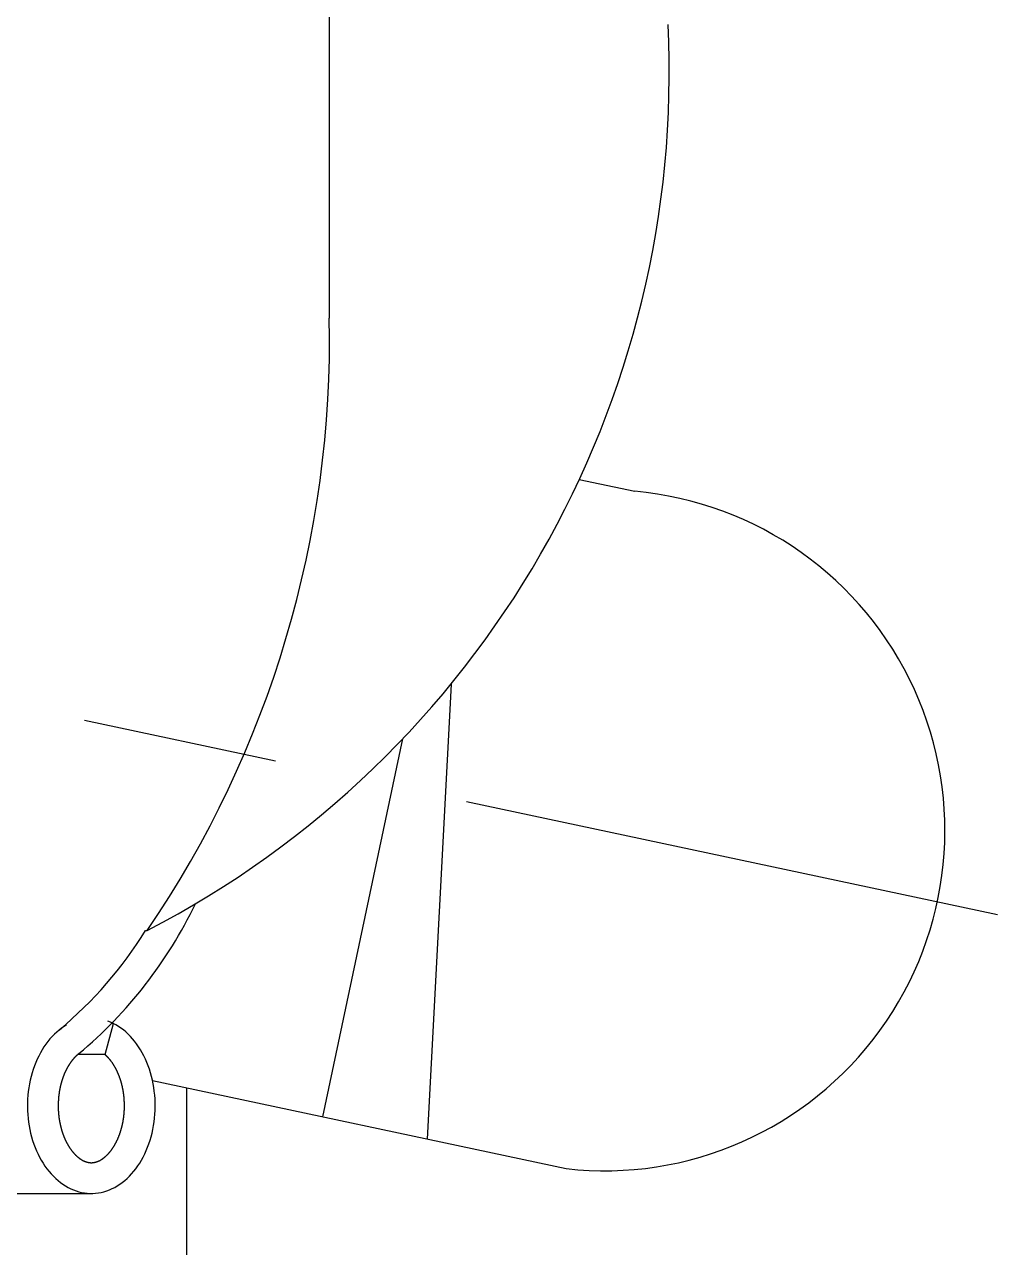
# Model space of a CAD drawing. Extents: x -192 to 726, y -751 to 189.
# Drawn here: x -156.27 to -124.62, y -380.47 to -340.71 of the extents above; entities that cross this region are included whole.
import ezdxf

# ---------------------------------------------------------------- set-up
doc = ezdxf.new("R2010")
doc.units = 0
doc.linetypes.add('CENTER', pattern=[50.8, 31.75, -6.35, 6.35, -6.35])
doc.layers.get('0').update_dxf_attribs({"linetype": 'CONTINUOUS'})
doc.layers.add('CENTER', color=1, linetype='CONTINUOUS')

msp = doc.modelspace()

# ---------------------------------------------------------------- linework, layer by layer
at = {"color": 7, "linetype": 'CONTINUOUS'}
for p, q in [((-146.353, -326.711), (-146.353, -350.254)), ((-138.222, -355.503), (-136.419, -355.886)), ((-142.395, -362.155), (-143.17, -376.942)), ((-143.968, -363.935), (-146.578, -376.218)), ((-152.326, -370.167), (-152.276, -370.167)), ((-153.647, -374.2), (-153.376, -373.186)), ((-153.376, -373.186), (-153.436, -373.186)), ((-153.647, -374.2), (-154.538, -374.2)), ((-152.102, -375.044), (-138.645, -377.904)), ((-151, -375.278), (-151, -714.032)), ((-165.973, -378.711), (-154.073, -378.711))]:
    msp.add_line(p, q, dxfattribs=at)
msp.add_polyline3d([(-154.895, -373.232, 0), (-154.978, -373.283, 0), (-155.06, -373.339, 0), (-155.14, -373.4, 0), (-155.218, -373.465, 0), (-155.293, -373.535, 0), (-155.367, -373.61, 0), (-155.437, -373.689, 0), (-155.506, -373.772, 0), (-155.571, -373.859, 0), (-155.634, -373.95, 0), (-155.694, -374.045, 0), (-155.75, -374.143, 0), (-155.804, -374.245, 0), (-155.854, -374.35, 0), (-155.9, -374.457, 0), (-155.944, -374.568, 0), (-155.983, -374.68, 0), (-156.019, -374.795, 0), (-156.052, -374.913, 0), (-156.08, -375.032, 0), (-156.105, -375.152, 0), (-156.125, -375.274, 0), (-156.142, -375.397, 0), (-156.155, -375.521, 0), (-156.164, -375.646, 0), (-156.169, -375.771, 0), (-156.17, -375.896, 0), (-156.167, -376.021, 0), (-156.16, -376.146, 0), (-156.148, -376.27, 0), (-156.133, -376.394, 0), (-156.114, -376.516, 0), (-156.091, -376.638, 0), (-156.065, -376.757, 0), (-156.034, -376.875, 0), (-156, -376.991, 0), (-155.962, -377.105, 0), (-155.92, -377.217, 0), (-155.875, -377.325, 0), (-155.826, -377.431, 0), (-155.774, -377.534, 0), (-155.719, -377.634, 0), (-155.661, -377.73, 0), (-155.599, -377.823, 0), (-155.535, -377.912, 0), (-155.468, -377.997, 0), (-155.398, -378.078, 0), (-155.326, -378.154, 0), (-155.251, -378.226, 0), (-155.174, -378.294, 0), (-155.096, -378.357, 0), (-155.015, -378.415, 0), (-154.932, -378.468, 0), (-154.848, -378.516, 0), (-154.762, -378.559, 0), (-154.675, -378.597, 0), (-154.587, -378.629, 0), (-154.498, -378.656, 0), (-154.408, -378.678, 0), (-154.317, -378.694, 0), (-154.226, -378.705, 0), (-154.135, -378.71, 0), (-154.044, -378.71, 0), (-153.953, -378.705, 0), (-153.862, -378.693, 0), (-153.771, -378.677, 0), (-153.681, -378.655, 0), (-153.592, -378.627, 0), (-153.504, -378.594, 0), (-153.417, -378.556, 0), (-153.331, -378.513, 0), (-153.247, -378.465, 0), (-153.165, -378.411, 0), (-153.084, -378.353, 0), (-153.005, -378.29, 0), (-152.928, -378.222, 0), (-152.854, -378.149, 0), (-152.782, -378.073, 0), (-152.712, -377.991, 0), (-152.645, -377.906, 0), (-152.581, -377.817, 0), (-152.52, -377.724, 0), (-152.462, -377.627, 0), (-152.407, -377.528, 0), (-152.355, -377.424, 0), (-152.307, -377.318, 0), (-152.262, -377.209, 0), (-152.221, -377.098, 0), (-152.183, -376.984, 0), (-152.149, -376.867, 0), (-152.118, -376.749, 0), (-152.092, -376.629, 0), (-152.069, -376.508, 0), (-152.05, -376.386, 0), (-152.035, -376.262, 0), (-152.025, -376.138, 0), (-152.018, -376.013, 0), (-152.015, -375.888, 0), (-152.016, -375.762, 0), (-152.021, -375.637, 0), (-152.03, -375.513, 0), (-152.044, -375.389, 0), (-152.061, -375.266, 0), (-152.082, -375.144, 0), (-152.107, -375.024, 0), (-152.135, -374.905, 0), (-152.168, -374.788, 0), (-152.204, -374.673, 0), (-152.244, -374.56, 0), (-152.287, -374.45, 0), (-152.334, -374.343, 0), (-152.385, -374.238, 0), (-152.438, -374.137, 0), (-152.495, -374.039, 0), (-152.555, -373.944, 0), (-152.618, -373.853, 0), (-152.684, -373.766, 0), (-152.752, -373.684, 0), (-152.823, -373.605, 0), (-152.897, -373.531, 0), (-152.972, -373.461, 0), (-153.05, -373.396, 0), (-153.13, -373.335, 0), (-153.212, -373.28, 0), (-153.296, -373.229, 0), (-153.381, -373.184, 0), (-153.467, -373.143, 0), (-153.555, -373.108, 0)], dxfattribs=at)
at = {"color": 7}
msp.add_polyline3d([(-154.497, -374.166, 0), (-154.501, -374.17, 0), (-154.506, -374.173, 0), (-154.51, -374.177, 0), (-154.515, -374.18, 0), (-154.519, -374.184, 0), (-154.524, -374.188, 0), (-154.529, -374.192, 0), (-154.533, -374.195, 0), (-154.538, -374.199, 0), (-154.542, -374.203, 0), (-154.547, -374.207, 0), (-154.551, -374.211, 0), (-154.556, -374.215, 0), (-154.561, -374.219, 0), (-154.565, -374.223, 0), (-154.57, -374.227, 0), (-154.574, -374.232, 0), (-154.579, -374.236, 0), (-154.584, -374.24, 0), (-154.588, -374.245, 0), (-154.593, -374.249, 0), (-154.597, -374.254, 0), (-154.602, -374.258, 0), (-154.607, -374.263, 0), (-154.611, -374.267, 0), (-154.616, -374.272, 0), (-154.621, -374.277, 0), (-154.625, -374.281, 0), (-154.63, -374.286, 0), (-154.635, -374.291, 0), (-154.639, -374.296, 0), (-154.644, -374.301, 0), (-154.648, -374.306, 0), (-154.653, -374.311, 0), (-154.658, -374.316, 0), (-154.662, -374.322, 0), (-154.667, -374.327, 0), (-154.672, -374.332, 0), (-154.676, -374.337, 0), (-154.681, -374.343, 0), (-154.685, -374.348, 0), (-154.69, -374.354, 0), (-154.695, -374.359, 0), (-154.699, -374.365, 0), (-154.704, -374.37, 0), (-154.708, -374.376, 0), (-154.713, -374.382, 0), (-154.717, -374.388, 0), (-154.722, -374.393, 0), (-154.727, -374.399, 0), (-154.731, -374.405, 0), (-154.736, -374.411, 0), (-154.74, -374.417, 0), (-154.745, -374.423, 0), (-154.749, -374.429, 0), (-154.754, -374.435, 0), (-154.758, -374.442, 0), (-154.763, -374.448, 0), (-154.767, -374.454, 0), (-154.772, -374.461, 0), (-154.776, -374.467, 0), (-154.78, -374.473, 0), (-154.785, -374.48, 0), (-154.789, -374.486, 0), (-154.794, -374.493, 0), (-154.798, -374.5, 0), (-154.802, -374.506, 0), (-154.807, -374.513, 0), (-154.811, -374.52, 0), (-154.815, -374.526, 0), (-154.82, -374.533, 0), (-154.824, -374.54, 0), (-154.828, -374.547, 0), (-154.833, -374.554, 0), (-154.837, -374.561, 0), (-154.841, -374.568, 0), (-154.845, -374.575, 0), (-154.85, -374.582, 0), (-154.854, -374.59, 0), (-154.858, -374.597, 0), (-154.862, -374.604, 0), (-154.866, -374.611, 0), (-154.87, -374.619, 0), (-154.875, -374.626, 0), (-154.879, -374.634, 0), (-154.883, -374.641, 0), (-154.887, -374.649, 0), (-154.891, -374.656, 0), (-154.895, -374.664, 0), (-154.899, -374.672, 0), (-154.903, -374.679, 0), (-154.907, -374.687, 0), (-154.911, -374.695, 0), (-154.915, -374.703, 0), (-154.919, -374.711, 0), (-154.922, -374.719, 0), (-154.926, -374.727, 0), (-154.93, -374.735, 0), (-154.934, -374.743, 0), (-154.938, -374.751, 0), (-154.941, -374.759, 0), (-154.945, -374.767, 0), (-154.949, -374.775, 0), (-154.952, -374.784, 0), (-154.956, -374.792, 0), (-154.96, -374.8, 0), (-154.963, -374.809, 0), (-154.967, -374.817, 0), (-154.971, -374.825, 0), (-154.974, -374.834, 0), (-154.978, -374.842, 0), (-154.981, -374.851, 0), (-154.985, -374.86, 0), (-154.988, -374.868, 0), (-154.991, -374.877, 0), (-154.995, -374.885, 0), (-154.998, -374.894, 0), (-155.001, -374.903, 0), (-155.005, -374.912, 0), (-155.008, -374.921, 0), (-155.011, -374.929, 0), (-155.014, -374.938, 0), (-155.018, -374.947, 0), (-155.021, -374.956, 0), (-155.024, -374.965, 0), (-155.027, -374.974, 0), (-155.03, -374.983, 0), (-155.033, -374.992, 0), (-155.036, -375.002, 0), (-155.039, -375.011, 0), (-155.042, -375.02, 0), (-155.045, -375.029, 0), (-155.048, -375.038, 0), (-155.051, -375.048, 0), (-155.054, -375.057, 0), (-155.056, -375.066, 0), (-155.059, -375.076, 0), (-155.062, -375.085, 0), (-155.065, -375.094, 0), (-155.067, -375.104, 0), (-155.07, -375.113, 0), (-155.073, -375.123, 0), (-155.075, -375.132, 0), (-155.078, -375.142, 0), (-155.08, -375.151, 0), (-155.083, -375.161, 0), (-155.085, -375.171, 0), (-155.088, -375.18, 0), (-155.09, -375.19, 0), (-155.093, -375.2, 0), (-155.095, -375.209, 0), (-155.097, -375.219, 0), (-155.099, -375.229, 0), (-155.102, -375.239, 0), (-155.104, -375.249, 0), (-155.106, -375.258, 0), (-155.108, -375.268, 0), (-155.11, -375.278, 0), (-155.112, -375.288, 0), (-155.114, -375.298, 0), (-155.116, -375.308, 0), (-155.118, -375.318, 0), (-155.12, -375.328, 0), (-155.122, -375.338, 0), (-155.124, -375.348, 0), (-155.126, -375.358, 0), (-155.128, -375.368, 0), (-155.129, -375.378, 0), (-155.131, -375.388, 0), (-155.133, -375.398, 0), (-155.134, -375.408, 0), (-155.136, -375.419, 0), (-155.138, -375.429, 0), (-155.139, -375.439, 0), (-155.141, -375.449, 0), (-155.142, -375.459, 0), (-155.143, -375.469, 0), (-155.145, -375.48, 0), (-155.146, -375.49, 0), (-155.147, -375.5, 0), (-155.149, -375.511, 0), (-155.15, -375.521, 0), (-155.151, -375.531, 0), (-155.152, -375.541, 0), (-155.153, -375.552, 0), (-155.155, -375.562, 0), (-155.156, -375.572, 0), (-155.157, -375.583, 0), (-155.158, -375.593, 0), (-155.158, -375.604, 0), (-155.159, -375.614, 0), (-155.16, -375.624, 0), (-155.161, -375.635, 0), (-155.162, -375.645, 0), (-155.163, -375.656, 0), (-155.163, -375.666, 0), (-155.164, -375.676, 0), (-155.165, -375.687, 0), (-155.165, -375.697, 0), (-155.166, -375.708, 0), (-155.166, -375.718, 0), (-155.167, -375.729, 0), (-155.167, -375.739, 0), (-155.168, -375.75, 0), (-155.168, -375.76, 0), (-155.169, -375.771, 0), (-155.169, -375.781, 0), (-155.169, -375.792, 0), (-155.169, -375.802, 0), (-155.17, -375.813, 0), (-155.17, -375.823, 0), (-155.17, -375.834, 0), (-155.17, -375.844, 0), (-155.17, -375.855, 0), (-155.17, -375.865, 0), (-155.17, -375.876, 0), (-155.17, -375.886, 0), (-155.17, -375.897, 0), (-155.17, -375.907, 0), (-155.169, -375.918, 0), (-155.169, -375.928, 0), (-155.169, -375.939, 0), (-155.169, -375.949, 0), (-155.168, -375.959, 0), (-155.168, -375.97, 0), (-155.168, -375.98, 0), (-155.167, -375.991, 0), (-155.167, -376.001, 0), (-155.166, -376.012, 0), (-155.166, -376.022, 0), (-155.165, -376.033, 0), (-155.164, -376.043, 0), (-155.164, -376.054, 0), (-155.163, -376.064, 0), (-155.162, -376.074, 0), (-155.161, -376.085, 0), (-155.161, -376.095, 0), (-155.16, -376.106, 0), (-155.159, -376.116, 0), (-155.158, -376.126, 0), (-155.157, -376.137, 0), (-155.156, -376.147, 0), (-155.155, -376.158, 0), (-155.154, -376.168, 0), (-155.153, -376.178, 0), (-155.151, -376.189, 0), (-155.15, -376.199, 0), (-155.149, -376.209, 0), (-155.148, -376.219, 0), (-155.146, -376.23, 0), (-155.145, -376.24, 0), (-155.144, -376.25, 0), (-155.142, -376.26, 0), (-155.141, -376.271, 0), (-155.139, -376.281, 0), (-155.138, -376.291, 0), (-155.136, -376.301, 0), (-155.135, -376.311, 0), (-155.133, -376.321, 0), (-155.131, -376.331, 0), (-155.13, -376.342, 0), (-155.128, -376.352, 0), (-155.126, -376.362, 0), (-155.124, -376.372, 0), (-155.122, -376.382, 0), (-155.12, -376.392, 0), (-155.119, -376.402, 0), (-155.117, -376.412, 0), (-155.115, -376.422, 0), (-155.113, -376.432, 0), (-155.11, -376.441, 0), (-155.108, -376.451, 0), (-155.106, -376.461, 0), (-155.104, -376.471, 0), (-155.102, -376.481, 0), (-155.1, -376.491, 0), (-155.097, -376.5, 0), (-155.095, -376.51, 0), (-155.093, -376.52, 0), (-155.09, -376.53, 0), (-155.088, -376.539, 0), (-155.086, -376.549, 0), (-155.083, -376.559, 0), (-155.081, -376.568, 0), (-155.078, -376.578, 0), (-155.076, -376.587, 0), (-155.073, -376.597, 0), (-155.07, -376.606, 0), (-155.068, -376.616, 0), (-155.065, -376.625, 0), (-155.062, -376.635, 0), (-155.06, -376.644, 0), (-155.057, -376.654, 0), (-155.054, -376.663, 0), (-155.051, -376.672, 0), (-155.048, -376.681, 0), (-155.046, -376.691, 0), (-155.043, -376.7, 0), (-155.04, -376.709, 0), (-155.037, -376.718, 0), (-155.034, -376.727, 0), (-155.031, -376.737, 0), (-155.028, -376.746, 0), (-155.025, -376.755, 0), (-155.021, -376.764, 0), (-155.018, -376.773, 0), (-155.015, -376.782, 0), (-155.012, -376.79, 0), (-155.009, -376.799, 0), (-155.005, -376.808, 0), (-155.002, -376.817, 0), (-154.999, -376.826, 0), (-154.996, -376.835, 0), (-154.992, -376.843, 0), (-154.989, -376.852, 0), (-154.985, -376.861, 0), (-154.982, -376.869, 0), (-154.978, -376.878, 0), (-154.975, -376.886, 0), (-154.971, -376.895, 0), (-154.968, -376.903, 0), (-154.964, -376.912, 0), (-154.961, -376.92, 0), (-154.957, -376.928, 0), (-154.953, -376.937, 0), (-154.95, -376.945, 0), (-154.946, -376.953, 0), (-154.942, -376.961, 0), (-154.939, -376.969, 0), (-154.935, -376.978, 0), (-154.931, -376.986, 0), (-154.927, -376.994, 0), (-154.923, -377.002, 0), (-154.919, -377.009, 0), (-154.916, -377.017, 0), (-154.912, -377.025, 0), (-154.908, -377.033, 0), (-154.904, -377.041, 0), (-154.9, -377.049, 0), (-154.896, -377.056, 0), (-154.892, -377.064, 0), (-154.888, -377.071, 0), (-154.884, -377.079, 0), (-154.88, -377.086, 0), (-154.876, -377.094, 0), (-154.871, -377.101, 0), (-154.867, -377.109, 0), (-154.863, -377.116, 0), (-154.859, -377.123, 0), (-154.855, -377.131, 0), (-154.851, -377.138, 0), (-154.846, -377.145, 0), (-154.842, -377.152, 0), (-154.838, -377.159, 0), (-154.834, -377.166, 0), (-154.829, -377.173, 0), (-154.825, -377.18, 0), (-154.821, -377.187, 0), (-154.817, -377.194, 0), (-154.812, -377.201, 0), (-154.808, -377.207, 0), (-154.803, -377.214, 0), (-154.799, -377.221, 0), (-154.795, -377.227, 0), (-154.79, -377.234, 0), (-154.786, -377.24, 0), (-154.781, -377.247, 0), (-154.777, -377.253, 0), (-154.773, -377.26, 0), (-154.768, -377.266, 0), (-154.764, -377.272, 0), (-154.759, -377.279, 0), (-154.755, -377.285, 0), (-154.75, -377.291, 0), (-154.746, -377.297, 0), (-154.741, -377.303, 0), (-154.737, -377.309, 0), (-154.732, -377.315, 0), (-154.728, -377.321, 0), (-154.723, -377.327, 0), (-154.719, -377.333, 0), (-154.714, -377.338, 0), (-154.709, -377.344, 0), (-154.705, -377.35, 0), (-154.7, -377.356, 0), (-154.696, -377.361, 0), (-154.691, -377.367, 0), (-154.686, -377.372, 0), (-154.682, -377.378, 0), (-154.677, -377.383, 0), (-154.673, -377.388, 0), (-154.668, -377.394, 0), (-154.663, -377.399, 0), (-154.659, -377.404, 0), (-154.654, -377.409, 0), (-154.65, -377.414, 0), (-154.645, -377.419, 0), (-154.64, -377.424, 0), (-154.636, -377.429, 0), (-154.631, -377.434, 0), (-154.626, -377.439, 0), (-154.622, -377.444, 0), (-154.617, -377.449, 0), (-154.613, -377.454, 0), (-154.608, -377.458, 0), (-154.603, -377.463, 0), (-154.599, -377.467, 0), (-154.594, -377.472, 0), (-154.589, -377.476, 0), (-154.585, -377.481, 0), (-154.58, -377.485, 0), (-154.575, -377.489, 0), (-154.571, -377.494, 0), (-154.566, -377.498, 0), (-154.562, -377.502, 0), (-154.557, -377.506, 0), (-154.552, -377.51, 0), (-154.548, -377.514, 0), (-154.543, -377.518, 0), (-154.539, -377.522, 0), (-154.534, -377.526, 0), (-154.53, -377.53, 0), (-154.525, -377.534, 0), (-154.52, -377.537, 0), (-154.516, -377.541, 0), (-154.511, -377.545, 0), (-154.507, -377.548, 0), (-154.502, -377.552, 0), (-154.498, -377.555, 0), (-154.493, -377.559, 0), (-154.489, -377.562, 0), (-154.484, -377.565, 0), (-154.48, -377.569, 0), (-154.475, -377.572, 0), (-154.471, -377.575, 0), (-154.466, -377.578, 0), (-154.462, -377.582, 0), (-154.458, -377.585, 0), (-154.453, -377.588, 0), (-154.449, -377.591, 0), (-154.444, -377.594, 0), (-154.44, -377.596, 0), (-154.436, -377.599, 0), (-154.431, -377.602, 0), (-154.427, -377.605, 0), (-154.423, -377.608, 0), (-154.418, -377.61, 0), (-154.414, -377.613, 0), (-154.41, -377.616, 0), (-154.405, -377.618, 0), (-154.401, -377.621, 0), (-154.397, -377.623, 0), (-154.392, -377.625, 0), (-154.388, -377.628, 0), (-154.384, -377.63, 0), (-154.38, -377.633, 0), (-154.375, -377.635, 0), (-154.371, -377.637, 0), (-154.367, -377.639, 0), (-154.363, -377.641, 0), (-154.359, -377.644, 0), (-154.354, -377.646, 0), (-154.35, -377.648, 0), (-154.346, -377.65, 0), (-154.342, -377.652, 0), (-154.338, -377.654, 0), (-154.334, -377.655, 0), (-154.33, -377.657, 0), (-154.326, -377.659, 0), (-154.322, -377.661, 0), (-154.318, -377.663, 0), (-154.314, -377.664, 0), (-154.31, -377.666, 0), (-154.305, -377.668, 0), (-154.301, -377.669, 0), (-154.298, -377.671, 0), (-154.294, -377.672, 0), (-154.29, -377.674, 0), (-154.286, -377.675, 0), (-154.282, -377.677, 0), (-154.278, -377.678, 0), (-154.274, -377.68, 0), (-154.27, -377.681, 0), (-154.266, -377.682, 0), (-154.262, -377.683, 0), (-154.258, -377.685, 0), (-154.255, -377.686, 0), (-154.251, -377.687, 0), (-154.247, -377.688, 0), (-154.243, -377.689, 0), (-154.239, -377.69, 0), (-154.236, -377.691, 0), (-154.232, -377.692, 0), (-154.228, -377.693, 0), (-154.224, -377.694, 0), (-154.221, -377.695, 0), (-154.217, -377.696, 0), (-154.213, -377.697, 0), (-154.21, -377.698, 0), (-154.206, -377.699, 0), (-154.202, -377.7, 0), (-154.199, -377.7, 0), (-154.195, -377.701, 0), (-154.191, -377.702, 0), (-154.188, -377.702, 0), (-154.184, -377.703, 0), (-154.181, -377.704, 0), (-154.177, -377.704, 0), (-154.173, -377.705, 0), (-154.17, -377.705, 0), (-154.166, -377.706, 0), (-154.163, -377.706, 0), (-154.159, -377.707, 0), (-154.156, -377.707, 0), (-154.152, -377.708, 0), (-154.149, -377.708, 0), (-154.145, -377.709, 0), (-154.141, -377.709, 0), (-154.138, -377.709, 0), (-154.134, -377.71, 0), (-154.131, -377.71, 0), (-154.127, -377.71, 0), (-154.124, -377.71, 0), (-154.12, -377.71, 0), (-154.117, -377.711, 0), (-154.113, -377.711, 0), (-154.11, -377.711, 0), (-154.106, -377.711, 0), (-154.103, -377.711, 0), (-154.099, -377.711, 0), (-154.096, -377.711, 0), (-154.092, -377.711, 0), (-154.089, -377.711, 0), (-154.085, -377.711, 0), (-154.082, -377.711, 0), (-154.078, -377.711, 0), (-154.075, -377.711, 0), (-154.071, -377.711, 0), (-154.068, -377.711, 0), (-154.064, -377.71, 0), (-154.061, -377.71, 0), (-154.057, -377.71, 0), (-154.054, -377.71, 0), (-154.05, -377.71, 0), (-154.047, -377.709, 0), (-154.043, -377.709, 0), (-154.04, -377.709, 0), (-154.036, -377.708, 0), (-154.033, -377.708, 0), (-154.029, -377.707, 0), (-154.025, -377.707, 0), (-154.022, -377.707, 0), (-154.018, -377.706, 0), (-154.015, -377.706, 0), (-154.011, -377.705, 0), (-154.007, -377.704, 0), (-154.004, -377.704, 0), (-154, -377.703, 0), (-153.997, -377.703, 0), (-153.993, -377.702, 0), (-153.989, -377.701, 0), (-153.986, -377.7, 0), (-153.982, -377.7, 0), (-153.978, -377.699, 0), (-153.975, -377.698, 0), (-153.971, -377.697, 0), (-153.967, -377.696, 0), (-153.964, -377.695, 0), (-153.96, -377.694, 0), (-153.956, -377.694, 0), (-153.953, -377.693, 0), (-153.949, -377.691, 0), (-153.945, -377.69, 0), (-153.941, -377.689, 0), (-153.938, -377.688, 0), (-153.934, -377.687, 0), (-153.93, -377.686, 0), (-153.926, -377.685, 0), (-153.922, -377.683, 0), (-153.918, -377.682, 0), (-153.915, -377.681, 0), (-153.911, -377.68, 0), (-153.907, -377.678, 0), (-153.903, -377.677, 0), (-153.899, -377.675, 0), (-153.895, -377.674, 0), (-153.891, -377.672, 0), (-153.887, -377.671, 0), (-153.883, -377.669, 0), (-153.879, -377.668, 0), (-153.875, -377.666, 0), (-153.871, -377.664, 0), (-153.867, -377.663, 0), (-153.863, -377.661, 0), (-153.859, -377.659, 0), (-153.855, -377.657, 0), (-153.851, -377.655, 0), (-153.847, -377.654, 0), (-153.843, -377.652, 0), (-153.839, -377.65, 0), (-153.835, -377.648, 0), (-153.831, -377.646, 0), (-153.826, -377.644, 0), (-153.822, -377.641, 0), (-153.818, -377.639, 0), (-153.814, -377.637, 0), (-153.81, -377.635, 0), (-153.805, -377.633, 0), (-153.801, -377.63, 0), (-153.797, -377.628, 0), (-153.793, -377.625, 0), (-153.788, -377.623, 0), (-153.784, -377.621, 0), (-153.78, -377.618, 0), (-153.775, -377.615, 0), (-153.771, -377.613, 0), (-153.767, -377.61, 0), (-153.762, -377.608, 0), (-153.758, -377.605, 0), (-153.754, -377.602, 0), (-153.749, -377.599, 0), (-153.745, -377.596, 0), (-153.74, -377.593, 0), (-153.736, -377.59, 0), (-153.732, -377.587, 0), (-153.727, -377.584, 0), (-153.723, -377.581, 0), (-153.718, -377.578, 0), (-153.714, -377.575, 0), (-153.709, -377.572, 0), (-153.705, -377.569, 0), (-153.7, -377.565, 0), (-153.696, -377.562, 0), (-153.691, -377.559, 0), (-153.687, -377.555, 0), (-153.682, -377.552, 0), (-153.678, -377.548, 0), (-153.673, -377.545, 0), (-153.669, -377.541, 0), (-153.664, -377.537, 0), (-153.66, -377.533, 0), (-153.655, -377.53, 0), (-153.65, -377.526, 0), (-153.646, -377.522, 0), (-153.641, -377.518, 0), (-153.637, -377.514, 0), (-153.632, -377.51, 0), (-153.628, -377.506, 0), (-153.623, -377.502, 0), (-153.618, -377.498, 0), (-153.614, -377.494, 0), (-153.609, -377.489, 0), (-153.605, -377.485, 0), (-153.6, -377.481, 0), (-153.595, -377.476, 0), (-153.591, -377.472, 0), (-153.586, -377.467, 0), (-153.581, -377.463, 0), (-153.577, -377.458, 0), (-153.572, -377.454, 0), (-153.567, -377.449, 0), (-153.563, -377.444, 0), (-153.558, -377.439, 0), (-153.554, -377.434, 0), (-153.549, -377.43, 0), (-153.544, -377.425, 0), (-153.54, -377.42, 0), (-153.535, -377.415, 0), (-153.53, -377.409, 0), (-153.526, -377.404, 0), (-153.521, -377.399, 0), (-153.517, -377.394, 0), (-153.512, -377.389, 0), (-153.507, -377.383, 0), (-153.503, -377.378, 0), (-153.498, -377.372, 0), (-153.494, -377.367, 0), (-153.489, -377.361, 0), (-153.484, -377.356, 0), (-153.48, -377.35, 0), (-153.475, -377.345, 0), (-153.471, -377.339, 0), (-153.466, -377.333, 0), (-153.462, -377.327, 0), (-153.457, -377.321, 0), (-153.452, -377.315, 0), (-153.448, -377.309, 0), (-153.443, -377.303, 0), (-153.439, -377.297, 0), (-153.434, -377.291, 0), (-153.43, -377.285, 0), (-153.425, -377.279, 0), (-153.421, -377.273, 0), (-153.416, -377.266, 0), (-153.412, -377.26, 0), (-153.408, -377.254, 0), (-153.403, -377.247, 0), (-153.399, -377.241, 0), (-153.394, -377.234, 0), (-153.39, -377.228, 0), (-153.385, -377.221, 0), (-153.381, -377.214, 0), (-153.377, -377.208, 0), (-153.372, -377.201, 0), (-153.368, -377.194, 0), (-153.364, -377.187, 0), (-153.359, -377.18, 0), (-153.355, -377.173, 0), (-153.351, -377.166, 0), (-153.347, -377.159, 0), (-153.342, -377.152, 0), (-153.338, -377.145, 0), (-153.334, -377.138, 0), (-153.33, -377.131, 0), (-153.326, -377.123, 0), (-153.321, -377.116, 0), (-153.317, -377.109, 0), (-153.313, -377.101, 0), (-153.309, -377.094, 0), (-153.305, -377.086, 0), (-153.301, -377.079, 0), (-153.297, -377.071, 0), (-153.293, -377.064, 0), (-153.289, -377.056, 0), (-153.285, -377.048, 0), (-153.281, -377.041, 0), (-153.277, -377.033, 0), (-153.273, -377.025, 0), (-153.269, -377.017, 0), (-153.265, -377.009, 0), (-153.261, -377.001, 0), (-153.258, -376.993, 0), (-153.254, -376.985, 0), (-153.25, -376.977, 0), (-153.246, -376.969, 0), (-153.243, -376.961, 0), (-153.239, -376.953, 0), (-153.235, -376.944, 0), (-153.231, -376.936, 0), (-153.228, -376.928, 0), (-153.224, -376.919, 0), (-153.221, -376.911, 0), (-153.217, -376.903, 0), (-153.214, -376.894, 0), (-153.21, -376.886, 0), (-153.206, -376.877, 0), (-153.203, -376.869, 0), (-153.2, -376.86, 0), (-153.196, -376.851, 0), (-153.193, -376.843, 0), (-153.189, -376.834, 0), (-153.186, -376.825, 0), (-153.183, -376.817, 0), (-153.179, -376.808, 0), (-153.176, -376.799, 0), (-153.173, -376.79, 0), (-153.17, -376.781, 0), (-153.167, -376.772, 0), (-153.163, -376.763, 0), (-153.16, -376.754, 0), (-153.157, -376.745, 0), (-153.154, -376.736, 0), (-153.151, -376.727, 0), (-153.148, -376.718, 0), (-153.145, -376.709, 0), (-153.142, -376.699, 0), (-153.139, -376.69, 0), (-153.136, -376.681, 0), (-153.133, -376.672, 0), (-153.131, -376.662, 0), (-153.128, -376.653, 0), (-153.125, -376.644, 0), (-153.122, -376.634, 0), (-153.12, -376.625, 0), (-153.117, -376.616, 0), (-153.114, -376.606, 0), (-153.112, -376.597, 0), (-153.109, -376.587, 0), (-153.106, -376.577, 0), (-153.104, -376.568, 0), (-153.101, -376.558, 0), (-153.099, -376.549, 0), (-153.097, -376.539, 0), (-153.094, -376.529, 0), (-153.092, -376.52, 0), (-153.089, -376.51, 0), (-153.087, -376.5, 0), (-153.085, -376.49, 0), (-153.083, -376.481, 0), (-153.08, -376.471, 0), (-153.078, -376.461, 0), (-153.076, -376.451, 0), (-153.074, -376.441, 0), (-153.072, -376.431, 0), (-153.07, -376.421, 0), (-153.068, -376.411, 0), (-153.066, -376.402, 0), (-153.064, -376.392, 0), (-153.062, -376.382, 0), (-153.06, -376.371, 0), (-153.059, -376.361, 0), (-153.057, -376.351, 0), (-153.055, -376.341, 0), (-153.053, -376.331, 0), (-153.052, -376.321, 0), (-153.05, -376.311, 0), (-153.048, -376.301, 0), (-153.047, -376.291, 0), (-153.045, -376.28, 0), (-153.044, -376.27, 0), (-153.042, -376.26, 0), (-153.041, -376.25, 0), (-153.04, -376.24, 0), (-153.038, -376.229, 0), (-153.037, -376.219, 0), (-153.036, -376.209, 0), (-153.035, -376.198, 0), (-153.033, -376.188, 0), (-153.032, -376.178, 0), (-153.031, -376.168, 0), (-153.03, -376.157, 0), (-153.029, -376.147, 0), (-153.028, -376.136, 0), (-153.027, -376.126, 0), (-153.026, -376.116, 0), (-153.025, -376.105, 0), (-153.024, -376.095, 0), (-153.024, -376.085, 0), (-153.023, -376.074, 0), (-153.022, -376.064, 0), (-153.021, -376.053, 0), (-153.021, -376.043, 0), (-153.02, -376.032, 0), (-153.019, -376.022, 0), (-153.019, -376.011, 0), (-153.018, -376.001, 0), (-153.018, -375.991, 0), (-153.018, -375.98, 0), (-153.017, -375.97, 0), (-153.017, -375.959, 0), (-153.016, -375.949, 0), (-153.016, -375.938, 0), (-153.016, -375.928, 0), (-153.016, -375.917, 0), (-153.015, -375.907, 0), (-153.015, -375.896, 0), (-153.015, -375.886, 0), (-153.015, -375.875, 0), (-153.015, -375.865, 0), (-153.015, -375.854, 0), (-153.015, -375.844, 0), (-153.015, -375.833, 0), (-153.015, -375.823, 0), (-153.016, -375.812, 0), (-153.016, -375.802, 0), (-153.016, -375.791, 0), (-153.016, -375.781, 0), (-153.017, -375.77, 0), (-153.017, -375.76, 0), (-153.017, -375.749, 0), (-153.018, -375.739, 0), (-153.018, -375.728, 0), (-153.019, -375.718, 0), (-153.019, -375.707, 0), (-153.02, -375.697, 0), (-153.02, -375.687, 0), (-153.021, -375.676, 0), (-153.022, -375.666, 0), (-153.022, -375.655, 0), (-153.023, -375.645, 0), (-153.024, -375.634, 0), (-153.025, -375.624, 0), (-153.026, -375.614, 0), (-153.026, -375.603, 0), (-153.027, -375.593, 0), (-153.028, -375.582, 0), (-153.029, -375.572, 0), (-153.03, -375.562, 0), (-153.032, -375.551, 0), (-153.033, -375.541, 0), (-153.034, -375.531, 0), (-153.035, -375.52, 0), (-153.036, -375.51, 0), (-153.037, -375.5, 0), (-153.039, -375.49, 0), (-153.04, -375.479, 0), (-153.041, -375.469, 0), (-153.043, -375.459, 0), (-153.044, -375.449, 0), (-153.046, -375.439, 0), (-153.047, -375.428, 0), (-153.049, -375.418, 0), (-153.051, -375.408, 0), (-153.052, -375.398, 0), (-153.054, -375.388, 0), (-153.056, -375.378, 0), (-153.057, -375.368, 0), (-153.059, -375.358, 0), (-153.061, -375.348, 0), (-153.063, -375.337, 0), (-153.065, -375.327, 0), (-153.067, -375.318, 0), (-153.068, -375.308, 0), (-153.07, -375.298, 0), (-153.073, -375.288, 0), (-153.075, -375.278, 0), (-153.077, -375.268, 0), (-153.079, -375.258, 0), (-153.081, -375.248, 0), (-153.083, -375.238, 0), (-153.085, -375.229, 0), (-153.088, -375.219, 0), (-153.09, -375.209, 0), (-153.092, -375.199, 0), (-153.095, -375.19, 0), (-153.097, -375.18, 0), (-153.1, -375.17, 0), (-153.102, -375.161, 0), (-153.105, -375.151, 0), (-153.107, -375.142, 0), (-153.11, -375.132, 0), (-153.112, -375.123, 0), (-153.115, -375.113, 0), (-153.118, -375.104, 0), (-153.12, -375.094, 0), (-153.123, -375.085, 0), (-153.126, -375.075, 0), (-153.129, -375.066, 0), (-153.131, -375.057, 0), (-153.134, -375.047, 0), (-153.137, -375.038, 0), (-153.14, -375.029, 0), (-153.143, -375.02, 0), (-153.146, -375.011, 0), (-153.149, -375.001, 0), (-153.152, -374.992, 0), (-153.155, -374.983, 0), (-153.158, -374.974, 0), (-153.161, -374.965, 0), (-153.164, -374.956, 0), (-153.168, -374.947, 0), (-153.171, -374.938, 0), (-153.174, -374.929, 0), (-153.177, -374.921, 0), (-153.18, -374.912, 0), (-153.184, -374.903, 0), (-153.187, -374.894, 0), (-153.19, -374.885, 0), (-153.194, -374.877, 0), (-153.197, -374.868, 0), (-153.201, -374.86, 0), (-153.204, -374.851, 0), (-153.208, -374.842, 0), (-153.211, -374.834, 0), (-153.215, -374.825, 0), (-153.218, -374.817, 0), (-153.222, -374.809, 0), (-153.225, -374.8, 0), (-153.229, -374.792, 0), (-153.233, -374.784, 0), (-153.236, -374.775, 0), (-153.24, -374.767, 0), (-153.244, -374.759, 0), (-153.248, -374.751, 0), (-153.251, -374.743, 0), (-153.255, -374.735, 0), (-153.259, -374.727, 0), (-153.263, -374.719, 0), (-153.267, -374.711, 0), (-153.27, -374.703, 0), (-153.274, -374.695, 0), (-153.278, -374.687, 0), (-153.282, -374.679, 0), (-153.286, -374.672, 0), (-153.29, -374.664, 0), (-153.294, -374.656, 0), (-153.298, -374.649, 0), (-153.302, -374.641, 0), (-153.306, -374.633, 0), (-153.31, -374.626, 0), (-153.314, -374.619, 0), (-153.319, -374.611, 0), (-153.323, -374.604, 0), (-153.327, -374.597, 0), (-153.331, -374.589, 0), (-153.335, -374.582, 0), (-153.339, -374.575, 0), (-153.344, -374.568, 0), (-153.348, -374.561, 0), (-153.352, -374.554, 0), (-153.356, -374.547, 0), (-153.361, -374.54, 0), (-153.365, -374.533, 0), (-153.369, -374.526, 0), (-153.374, -374.519, 0), (-153.378, -374.512, 0), (-153.382, -374.506, 0), (-153.387, -374.499, 0), (-153.391, -374.493, 0), (-153.396, -374.486, 0), (-153.4, -374.479, 0), (-153.404, -374.473, 0), (-153.409, -374.467, 0), (-153.413, -374.46, 0), (-153.418, -374.454, 0), (-153.422, -374.448, 0), (-153.427, -374.441, 0), (-153.431, -374.435, 0), (-153.436, -374.429, 0), (-153.44, -374.423, 0), (-153.445, -374.417, 0), (-153.449, -374.411, 0), (-153.454, -374.405, 0), (-153.458, -374.399, 0), (-153.463, -374.394, 0), (-153.467, -374.388, 0), (-153.472, -374.382, 0), (-153.476, -374.376, 0), (-153.481, -374.371, 0), (-153.486, -374.365, 0), (-153.49, -374.36, 0), (-153.495, -374.354, 0), (-153.499, -374.349, 0), (-153.504, -374.343, 0), (-153.509, -374.338, 0), (-153.513, -374.333, 0), (-153.518, -374.327, 0), (-153.522, -374.322, 0), (-153.527, -374.317, 0), (-153.532, -374.312, 0), (-153.536, -374.307, 0), (-153.541, -374.302, 0), (-153.546, -374.297, 0), (-153.55, -374.292, 0), (-153.555, -374.287, 0), (-153.559, -374.282, 0), (-153.564, -374.277, 0), (-153.569, -374.273, 0), (-153.573, -374.268, 0), (-153.578, -374.263, 0), (-153.583, -374.259, 0), (-153.587, -374.254, 0), (-153.592, -374.25, 0), (-153.596, -374.245, 0), (-153.601, -374.241, 0), (-153.606, -374.237, 0), (-153.61, -374.232, 0), (-153.615, -374.228, 0), (-153.62, -374.224, 0), (-153.624, -374.22, 0), (-153.629, -374.216, 0), (-153.633, -374.211, 0), (-153.638, -374.207, 0), (-153.643, -374.203, 0), (-153.647, -374.2, 0)], dxfattribs=at)
at = {"color": 7, "linetype": 'CONTINUOUS'}
for centre, radius, start, end in [((-166.712, -342.265), 31.415, 297.3565, 2.835), ((-180.473, -350.942), 34.128, 325.7138, 1.1543), ((-137.398, -366.909), 11.066, 263.5285, 84.9271), ((-163.86, -362.972), 14.594, 309.9077, 334.3106), ((-163.86, -362.972), 13.594, 309.9689, 328.0428)]:
    msp.add_arc(centre, radius, start, end, dxfattribs=at)
at = {"layer": 'CENTER', "color": 1, "linetype": 'CENTER'}
msp.add_line((-191.584, -355.406), (-124.62, -369.64), dxfattribs=at)

doc.saveas('drawing.dxf')
